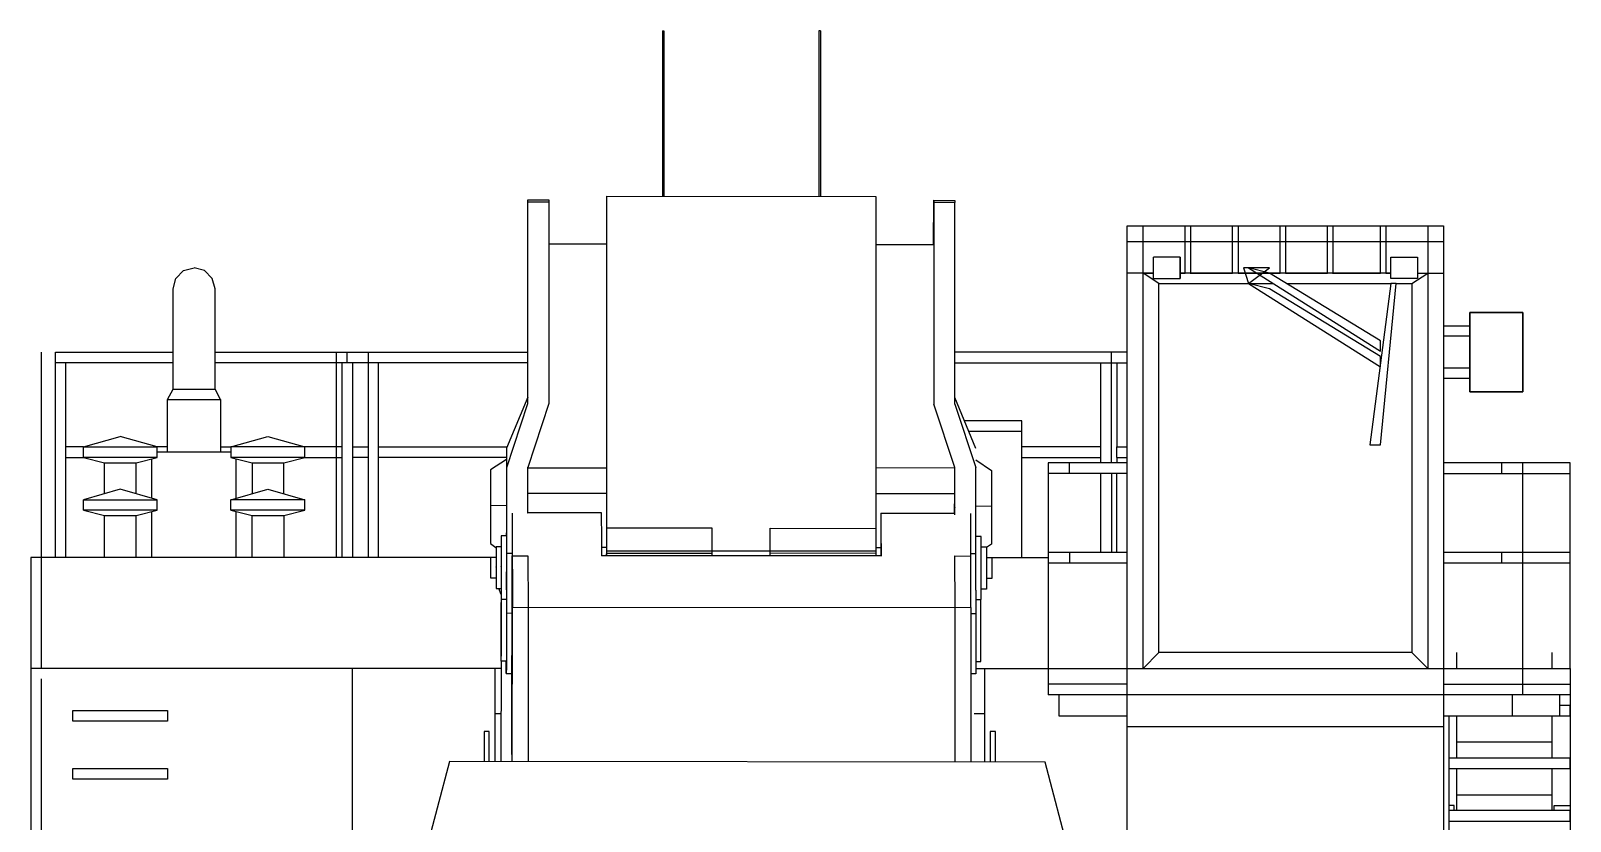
# Model space of a CAD drawing. Extents: x -121210 to 57230, y 84783 to 157800.
# Drawn here: x -50872 to -47952, y 152169 to 153669 of the extents above; entities that cross this region are included whole.
import ezdxf

# ---------------------------------------------------------------- set-up
doc = ezdxf.new("R2010")
doc.units = 0
doc.header["$MEASUREMENT"] = 0
doc.layers.get('0').update_dxf_attribs({"linetype": 'CONTINUOUS'})

# ---------------------------------------------------------------- blocks, each defined once
blk = doc.blocks.new('A$C10EC542C')
for p, q in [((1238.1, 3092.8), (1238.1, 2778.9)), ((1238.1, 3092.8), (1241.2, 3092.8)), ((1241.2, 3092.8), (1241.2, 2778.9)), ((1534.8, 3092.8), (1534.8, 2778.9)), ((1537.9, 3092.8), (1534.8, 3092.8)), ((1537.9, 3092.8), (1537.9, 2778.9)), ((1132.7, 2105.6), (1133.1, 2779.2)), ((1133.1, 2779.2), (1642.9, 2778.6)), ((1642.9, 2778.6), (1642.9, 2096.3)), ((982.8, 2385.5), (983.2, 2772)), ((983.2, 2767.7), (983.2, 2772)), ((983.2, 2772), (1023, 2772)), ((1023, 2767.7), (983.2, 2767.7)), ((1023, 2772), (1023, 2385.5)), ((1752.6, 2687.3), (1753, 2771.4)), ((1753, 2771.4), (1753, 2384.6)), ((1753, 2771.4), (1793.2, 2771.1)), ((1793.2, 2767.1), (1753, 2767.1)), ((1792.8, 2384.6), (1793.2, 2767.1)), ((1793.2, 2771.1), (1793.2, 2767.1)), ((2119.8, 2723), (2719.9, 2723)), ((2119.8, 2273.2), (2119.8, 2723)), ((2150.1, 1882.9), (2150.1, 2723)), ((2230, 2632.9), (2230, 2723)), ((2239.9, 2723), (2239.9, 2632.9)), ((2319.8, 2632.9), (2319.8, 2723)), ((2330.2, 2723), (2330.2, 2632.9)), ((2410.1, 2632.9), (2410.1, 2723)), ((2420.1, 2723), (2420.1, 2632.9)), ((2500, 2632.9), (2500, 2723)), ((2509.9, 2723), (2509.9, 2632.9)), ((2600.2, 2632.9), (2600.2, 2723)), ((2610.1, 2723), (2610.1, 2632.9)), ((2690, 2723), (2690, 2632.9)), ((2719.9, 2723), (2719.9, 2273.2)), ((1132.7, 2687.9), (1023, 2688.2)), ((1642.9, 2687.6), (1753, 2687.3)), ((1753, 2687.3), (1752.6, 2687.3)), ((2119.8, 2693.1), (2719.9, 2693.1)), ((2220, 2663.1), (2169.9, 2663.1)), ((2169.9, 2623.1), (2169.9, 2663.1)), ((2169.9, 2623.1), (2169.9, 2663.1)), ((2220, 2623.1), (2220, 2663.1)), ((2220, 2663.1), (2220, 2623.1)), ((2620.1, 2623.1), (2620.1, 2663.1)), ((2620.1, 2663.1), (2670.2, 2663.1)), ((2620.1, 2623.1), (2620.1, 2663.1)), ((2670.2, 2663.1), (2670.2, 2623.1)), ((2670.2, 2663.1), (2670.2, 2623.1)), ((315.4, 2623.1), (330, 2637.8)), ((330, 2637.8), (349.9, 2643)), ((369.8, 2637.8), (349.9, 2643)), ((384.5, 2623.1), (369.8, 2637.8)), ((2169.9, 2632.9), (2119.8, 2632.9)), ((2119.8, 1882.9), (2119.8, 2632.9)), ((2150.1, 2632.9), (2169.9, 2632.9)), ((2179.9, 2613), (2150.1, 2632.9)), ((2220, 2632.9), (2230, 2632.9)), ((2620.1, 2632.9), (2220, 2632.9)), ((2239.5, 2632.9), (2319.8, 2632.9)), ((2330.2, 2632.9), (2410.1, 2632.9)), ((2389.8, 2643), (2340.1, 2643)), ((2340.1, 2643), (2350.1, 2613.3)), ((2350.1, 2643), (2600.2, 2485.1)), ((2350.1, 2613.3), (2389.8, 2643)), ((2389.8, 2633.2), (2350.1, 2643)), ((2600.2, 2504.7), (2389.8, 2633.2)), ((2420.1, 2632.9), (2500, 2632.9)), ((2509.5, 2632.9), (2600.2, 2632.9)), ((2610.1, 2632.9), (2620.1, 2632.9)), ((2659.8, 2613), (2690, 2632.9)), ((2669.7, 2632.9), (2719.9, 2632.9)), ((2670.2, 2632.9), (2690, 2632.9)), ((2690, 2632.9), (2690, 1882.9)), ((2719.9, 2632.9), (2719.9, 1882.9)), ((310.2, 2602.9), (315.4, 2623.1)), ((310.2, 2413.1), (310.2, 2602.9)), ((390.1, 2602.9), (384.5, 2623.1)), ((390.1, 2413.1), (390.1, 2602.9)), ((2169.9, 2623.1), (2220, 2623.1)), ((2179.9, 2613), (2397.2, 2613)), ((2179.9, 1913.2), (2179.9, 2613)), ((2350.1, 2613.3), (2600.2, 2455.5)), ((2389.8, 2603.5), (2350.1, 2613.3)), ((2600.2, 2475.1), (2389.8, 2603.5)), ((2422.6, 2613), (2619.6, 2613)), ((2620.1, 2613.3), (2579.9, 2307.4)), ((2600.2, 2307.4), (2630, 2613.3)), ((2670.2, 2623.1), (2620.1, 2623.1)), ((2630, 2613.3), (2620.1, 2613.3)), ((2629.6, 2613), (2659.8, 2613)), ((2659.8, 2613), (2659.8, 1913.2)), ((2770, 2558), (2870.2, 2558)), ((2870.2, 2558), (2770, 2558)), ((2770, 2408), (2770, 2558)), ((2770, 2558), (2770, 2408)), ((2870.2, 2558), (2870.2, 2408)), ((2870.2, 2408), (2870.2, 2558)), ((1132.7, 2096.6), (1132.7, 2532.4)), ((2719.9, 2532.9), (2770, 2532.9)), ((2770, 2513.1), (2719.9, 2513.1)), ((60, 2483.1), (60, 1882.9)), ((87.3, 2483.1), (310.2, 2483.1)), ((87.3, 2093.2), (87.3, 2483.1)), ((389.7, 2483.1), (982.8, 2483.1)), ((619.9, 2093.2), (619.9, 2483.1)), ((639.8, 2483.1), (639.8, 2463)), ((680, 2483.1), (680, 2093.2)), ((2119.4, 2483.1), (1792.8, 2483.1)), ((2090, 2273.2), (2090, 2483.1)), ((2600.2, 2485.1), (2600.2, 2504.7)), ((309.7, 2463), (87.3, 2463)), ((105.8, 2463), (105.8, 2093.2)), ((982.8, 2463), (390.1, 2463)), ((629.9, 2463), (629.9, 2302.8)), ((650.2, 2463), (650.2, 2093.2)), ((699.8, 2093.2), (699.8, 2463)), ((1792.8, 2463), (2119.4, 2463)), ((2070.1, 2273.2), (2070.1, 2463)), ((2099.9, 2463), (2099.9, 2303.1)), ((2600.2, 2455.5), (2600.2, 2475.1)), ((2719.9, 2453.2), (2770, 2453.2)), ((2770, 2433), (2719.9, 2433)), ((299.8, 2393), (310.2, 2413.1)), ((310.2, 2413.1), (390.1, 2413.1)), ((400, 2393), (390.1, 2413.1)), ((982.8, 2397.9), (942.6, 2301.1)), ((1832.5, 2300.5), (1792.8, 2397)), ((2870.2, 2408), (2770, 2408)), ((2770, 2408), (2870.2, 2408)), ((299.8, 2393), (400, 2393)), ((299.8, 2293), (299.8, 2393)), ((400, 2393), (400, 2293)), ((943.1, 2264.5), (982.8, 2385.5)), ((1023, 2385.5), (982.8, 2264.5)), ((1792.8, 2264), (1753, 2384.6)), ((1792.8, 2384.6), (1833, 2264)), ((1919.8, 2352.9), (1810.9, 2352.9)), ((1919.8, 2093.2), (1919.8, 2352.9)), ((140, 2303.1), (210, 2323)), ((279.9, 2303.1), (210, 2323)), ((419.9, 2303.1), (489.9, 2323)), ((489.9, 2323), (559.9, 2303.1)), ((1819.1, 2333.1), (1919.8, 2333.1)), ((2579.9, 2307.4), (2600.2, 2307.4)), ((140, 2303.1), (105.8, 2303.1)), ((105.8, 2283), (140, 2283)), ((140, 2283), (140, 2303.1)), ((140, 2303.1), (279.9, 2303.1)), ((279.9, 2283), (140, 2283)), ((140, 2283), (180.1, 2273.2)), ((240.2, 2273.2), (279.9, 2283)), ((270, 2205.5), (270, 2280.4)), ((299.8, 2303.1), (279.5, 2303.1)), ((279.9, 2283), (279.9, 2303.1)), ((419.9, 2293), (279.9, 2293)), ((400, 2303.1), (419.9, 2303.1)), ((559.9, 2303.1), (419.9, 2303.1)), ((419.9, 2303.1), (419.9, 2283)), ((419.9, 2283), (460.1, 2273.2)), ((559.9, 2283), (419.9, 2283)), ((429.8, 2205.5), (429.8, 2280.4)), ((520.1, 2273.2), (559.9, 2283)), ((559.4, 2283), (630.7, 2283)), ((630.7, 2303.1), (559.9, 2303.1)), ((559.9, 2283), (559.9, 2303.1)), ((630.7, 2283), (629.9, 2282.7)), ((629.9, 2282.7), (629.9, 2093.2)), ((630.7, 2283), (630.7, 2303.1)), ((650.2, 2303.1), (680, 2303.1)), ((680, 2283), (650.2, 2283)), ((699.8, 2303.1), (943.1, 2303.1)), ((942.6, 2283), (699.8, 2283)), ((942.6, 2279.5), (912.4, 2259.6)), ((942.6, 2301.1), (942.6, 2147)), ((1832.5, 2278.6), (1862.3, 2258.8)), ((2070.1, 2303.1), (1919.8, 2303.1)), ((1919.8, 2283), (2070.1, 2283)), ((2099.9, 2303.1), (2099.5, 2303.1)), ((2099.5, 2303.1), (2119.4, 2303.1)), ((2099.5, 2303.1), (2099.5, 2283)), ((2099.5, 2283), (2119.8, 2283)), ((2099.9, 2282.7), (2099.9, 2273.2)), ((180.1, 2214.4), (180.1, 2273.2)), ((180.1, 2273.2), (240.2, 2273.2)), ((240.2, 2214.1), (240.2, 2273.2)), ((460.1, 2273.2), (520.1, 2273.2)), ((460.1, 2273.2), (460.1, 2214.4)), ((520.1, 2214.1), (520.1, 2273.2)), ((912.4, 2259.6), (912.4, 2119.7)), ((943.1, 2101.8), (943.1, 2264.5)), ((982.8, 2178.1), (982.8, 2264.8)), ((982.8, 2264.8), (982.8, 2263.7)), ((982.8, 2263.7), (1132.7, 2263.7)), ((1132.7, 2270.3), (1132.7, 2271.4)), ((1792.8, 2263.1), (1642.9, 2263.4)), ((1792.8, 2263.1), (1792.4, 2264.2)), ((1792.8, 2174.7), (1792.8, 2264)), ((1833, 2031.5), (1833, 2264)), ((1862.3, 2258.8), (1862.3, 2118.8)), ((2119.8, 2273.2), (1969.9, 2273.2)), ((1969.9, 2273.2), (1969.9, 1882.9)), ((2119.8, 2253), (1969.9, 2253)), ((2010.1, 2253), (2010.1, 2273.2)), ((2070.1, 2102.7), (2070.1, 2252.7)), ((2090, 2253), (2090, 2102.7)), ((2099.9, 2102.7), (2099.9, 2253)), ((2119.8, 2103), (2119.8, 2253)), ((2960, 2273.2), (2719.9, 2273.2)), ((2719.9, 2253), (2960, 2253)), ((2719.9, 2252.7), (2719.9, 2103)), ((2830, 2273.2), (2830, 2253)), ((2870.2, 1882.9), (2870.2, 2273.2)), ((2960, 1882.6), (2960, 2273.2)), ((210, 2223.1), (140, 2202.9)), ((279.9, 2202.9), (210, 2223.1)), ((419.9, 2202.9), (489.9, 2223.1)), ((489.9, 2223.1), (559.9, 2202.9)), ((943.1, 2237.7), (942.6, 2237.7)), ((140, 2183), (140, 2202.9)), ((140, 2202.9), (279.9, 2202.9)), ((279.9, 2183), (279.9, 2202.9)), ((559.9, 2202.9), (419.9, 2202.9)), ((419.9, 2183), (419.9, 2202.9)), ((559.9, 2183), (559.9, 2202.9)), ((942.6, 2192.2), (912.4, 2191.7)), ((942.6, 2206.4), (943.1, 2206.4)), ((1132.7, 2215), (982.8, 2215)), ((1132.7, 2193.1), (1132.7, 2193.7)), ((1792.8, 2214.4), (1642.9, 2214.4)), ((1792.4, 2177.6), (1792.8, 2214.4)), ((1792.8, 2205.5), (1792.4, 2205.5)), ((1832.5, 2191.4), (1862.3, 2191.1)), ((279.9, 2183), (140, 2183)), ((140, 2183), (180.1, 2172.9)), ((180.1, 2093.2), (180.1, 2172.9)), ((180.1, 2172.9), (240.2, 2172.9)), ((240.2, 2172.9), (279.9, 2183)), ((240.2, 2093.2), (240.2, 2172.9)), ((270, 2093.2), (270, 2180.4)), ((559.9, 2183), (419.9, 2183)), ((419.9, 2183), (460.1, 2172.9)), ((429.8, 2093.2), (429.8, 2180.4)), ((460.1, 2093.2), (460.1, 2172.9)), ((460.1, 2172.9), (520.1, 2172.9)), ((520.1, 2172.9), (559.9, 2183)), ((520.1, 2172.9), (520.1, 2093.2)), ((953, 2177.8), (953, 2144.4)), ((1122.8, 2178.4), (982.4, 2178.4)), ((982.4, 2178.4), (982.8, 2178.1)), ((1122.8, 2161.4), (1122.8, 2178.4)), ((1123.2, 2144.4), (1122.8, 2161.4)), ((1132.7, 2187.6), (1132.3, 2187.3)), ((1652.8, 2177.8), (1792.4, 2177.8)), ((1652.8, 2177.8), (1652.8, 2096.3)), ((1792.4, 2189.4), (1792.8, 2187.6)), ((1792.8, 2187.6), (1792.4, 2187.3)), ((1823, 2096.1), (1823, 2176.7)), ((942.6, 2134.4), (932.7, 2134.4)), ((932.7, 2134.4), (932.7, 1928.7)), ((942.6, 2147), (942.2, 2134.1)), ((942.2, 2143), (943.1, 2143)), ((942.2, 2134.1), (942.6, 2134.4)), ((942.6, 2134.4), (942.6, 1885.5)), ((953, 2144.4), (953.9, 1999.3)), ((1123.2, 2096.9), (1123.2, 2144.4)), ((1332.7, 2148.8), (1132.7, 2149)), ((1332.7, 2096.6), (1332.7, 2148.8)), ((1442.9, 2096.3), (1442.9, 2148.8)), ((1442.9, 2148.8), (1642.9, 2148.5)), ((1652.8, 2143.9), (1653.3, 2096.3)), ((1842.9, 2133.5), (1833, 2133.5)), ((1842.9, 2013.7), (1842.9, 2133.5)), ((912.4, 2119.7), (922.3, 2112.5)), ((922.7, 2114.5), (932.7, 2114.5)), ((922.7, 2114.5), (922.7, 2034.4)), ((1132.7, 2112.5), (1123.2, 2112.5)), ((1132.3, 2096.6), (1132.7, 2105.6)), ((1642.9, 2105.3), (1132.7, 2105.6)), ((1652.8, 2111.9), (1642.9, 2111.9)), ((1842.9, 2113.6), (1852.8, 2113.6)), ((1862.3, 2118.8), (1852.8, 2112.5)), ((1852.8, 2113.6), (1852.8, 2033.6)), ((2119.8, 2103), (1969.9, 2103)), ((2010.1, 2103), (2010.1, 2083.1)), ((2960, 2103), (2719.9, 2103)), ((2830, 2103), (2830, 2083.1)), ((40.2, 2093.2), (40.2, 1053.2)), ((912.8, 2093.2), (40.2, 2093.2)), ((912.8, 2054.3), (912.8, 2094.3)), ((912.8, 2094.3), (922.7, 2094.3)), ((922.7, 2075), (922.7, 2075.6)), ((932.7, 2075.6), (932.7, 2076.2)), ((942.6, 2032.1), (943.1, 2101.8)), ((943.1, 2101.8), (953, 2101.8)), ((952.6, 1719.6), (953.4, 2096.9)), ((953.4, 2096.9), (983.2, 2096.9)), ((983.2, 2096.9), (982.8, 2096.6)), ((982.8, 2096.6), (983.2, 2096.9)), ((983.2, 2096.9), (983.7, 1999.3)), ((1123.2, 2096.9), (1122.8, 2096.6)), ((1122.8, 2096.6), (1122.8, 2096.9)), ((1653.3, 2096.3), (1123.2, 2096.9)), ((1132.7, 2101.8), (1332.7, 2101.5)), ((1642.9, 2101.2), (1442.9, 2101.5)), ((1652.8, 2096.3), (1652.8, 2096.1)), ((1652.8, 2096.1), (1653.3, 2096.3)), ((1792.8, 2096.1), (1793.2, 2096.3)), ((1793.2, 2096.3), (1792.8, 2096.1)), ((1793.7, 1998.4), (1793.2, 2096.3)), ((1793.2, 2096.3), (1823, 2096.1)), ((1823, 2101.2), (1833, 2101.2)), ((1823.5, 1998.4), (1823, 2096.1)), ((1842.9, 2074.7), (1842.9, 2075.3)), ((1852.8, 2093.5), (1862.8, 2093.5)), ((1862.3, 2093.2), (1969.5, 2093.2)), ((1862.8, 2093.5), (1862.8, 2053.7)), ((1969.9, 2083.1), (2119.8, 2083.1)), ((2119.8, 1202.4), (2119.8, 2083.1)), ((2719.9, 2083.1), (2960, 2083.1)), ((2719.9, 2083.1), (2719.9, 1053.2)), ((922.7, 2054.3), (912.8, 2054.3)), ((1862.8, 2053.7), (1852.8, 2053.7)), ((922.7, 2034.4), (932.7, 2034.4)), ((932.7, 2023.5), (927.9, 2034.4)), ((1833, 2031.5), (1832.5, 1993.8)), ((1852.8, 2033.6), (1842.9, 2033.6)), ((932.3, 1985.5), (932.7, 2007.9)), ((932.7, 2014.5), (942.6, 2014.3)), ((953, 1987.2), (942.6, 1987.5)), ((952.6, 1987.2), (952.6, 1706.1)), ((953.4, 1706.1), (953.9, 1999.3)), ((953.9, 1999.3), (1823.5, 1998.4)), ((983.7, 1999.3), (983.2, 1999)), ((983.2, 1999), (983.7, 1999.3)), ((983.7, 1999.3), (983.7, 1706.1)), ((1793.7, 1705.2), (1793.7, 1998.4)), ((1823.5, 1998.4), (1823.5, 1705.2)), ((1832.5, 1986.6), (1823.5, 1986.6)), ((1832.5, 2013.7), (1842.9, 2013.7)), ((1832.5, 1993.8), (1832.5, 1872.6)), ((1842.5, 1896.2), (1842.5, 2013.7)), ((1842.5, 2013.7), (1842.9, 2013.7)), ((932.3, 1897), (932.3, 1985.5)), ((932.7, 1928.7), (932.3, 1906)), ((2179.9, 1913.2), (2150.1, 1882.9)), ((2659.8, 1913.2), (2179.9, 1913.2)), ((2690, 1882.9), (2659.8, 1913.2)), ((2744.9, 1882.6), (2744.9, 1913.2)), ((2925.1, 1913.2), (2925.1, 1882.6)), ((933.1, 1882.9), (40.2, 1882.9)), ((650.2, 1053.2), (650.2, 1882.9)), ((920.2, 1882.9), (920.2, 1706.1)), ((942.6, 1897), (932.3, 1897)), ((932.7, 1706.1), (933.1, 1897)), ((942.2, 1873.4), (942.2, 1897)), ((942.2, 1897), (942.6, 1897)), ((942.6, 1885.5), (942.2, 1873.4)), ((942.2, 1873.4), (952.1, 1873.1)), ((1832.5, 1872.6), (1823, 1872.6)), ((1832.5, 1896.2), (1842.5, 1896.2)), ((1832.5, 1882.9), (2960, 1882.9)), ((1849.8, 1705.2), (1849.8, 1882.9)), ((1969.9, 1882.9), (1969.9, 1833.1)), ((2870.2, 1833.1), (2870.2, 1882.9)), ((2960, 1882.9), (2960, 1053.2)), ((60, 1863.1), (60, 1163.2)), ((2119.8, 1853), (1969.9, 1853)), ((2719.9, 1853), (2960, 1853)), ((2960, 1833.1), (1969.9, 1833.1)), ((1990.2, 1833.1), (1990.2, 1793.1)), ((2849.9, 1832.8), (2849.9, 1793.1)), ((2960, 1812.9), (2939.7, 1812.9)), ((2940.2, 1793.1), (2940.2, 1832.8)), ((2960, 1833.1), (2960, 1812.7)), ((2960, 1793.1), (2960, 1812.9)), ((120.1, 1783), (120.1, 1803.2)), ((120.1, 1803.2), (299.8, 1803.2)), ((299.8, 1783), (120.1, 1783)), ((299.8, 1803.2), (299.8, 1783)), ((933.1, 1796.8), (920.2, 1796.8)), ((1849.8, 1796.8), (1829.5, 1796.8)), ((1990.2, 1793.1), (2119.8, 1793.1)), ((2719.9, 1793.1), (2940.2, 1793.1)), ((2729.8, 1792.8), (2729.8, 1233.2)), ((2744.9, 1713), (2744.9, 1793.1)), ((2925.1, 1793.1), (2925.1, 1713)), ((2940.2, 1793.1), (2960, 1793.1)), ((2960, 1793.1), (2960, 1712.7)), ((909.8, 1763.1), (899.9, 1763.1)), ((899.9, 1763.1), (899.9, 1706.1)), ((909.8, 1706.1), (909.8, 1763.1)), ((1870.1, 1763.1), (1860.2, 1763.1)), ((1860.2, 1763.1), (1860.2, 1705.2)), ((1870.1, 1705.2), (1870.1, 1763.1)), ((2119.8, 1772.9), (2719.9, 1772.9)), ((2925.1, 1743), (2744.9, 1743)), ((834.2, 1706.4), (714.1, 1248.2)), ((1964.3, 1705.2), (834.2, 1706.4)), ((952.6, 1719.6), (953.4, 1719.4)), ((2084, 1247), (1964.3, 1705.2)), ((2960, 1713), (2729.8, 1713)), ((2729.8, 1713), (2729.8, 1693.1)), ((2960, 1693.1), (2960, 1713)), ((120.1, 1673), (120.1, 1693.1)), ((120.1, 1693.1), (299.8, 1693.1)), ((299.8, 1673), (120.1, 1673)), ((299.8, 1693.1), (299.8, 1673)), ((2729.8, 1693.1), (2960, 1693.1)), ((2744.9, 1612.8), (2744.9, 1693.1)), ((2925.1, 1693.1), (2925.1, 1612.8)), ((2960, 1693.1), (2960, 1612.8)), ((2744.9, 1643), (2925.1, 1643)), ((2740.2, 1623.2), (2729.8, 1623.2)), ((2960, 1613.1), (2729.8, 1613.1)), ((2729.8, 1613.1), (2729.8, 1593.2)), ((2740.2, 1612.8), (2740.2, 1623.2)), ((2929.8, 1612.8), (2929.8, 1623.2)), ((2929.8, 1623.2), (2960, 1623.2)), ((2960, 1593.2), (2960, 1613.1)), ((2729.8, 1593.2), (2960, 1593.2)), ((2960, 1593.2), (2960, 1512.9))]:
    blk.add_line(p, q)

msp = doc.modelspace()

# ---------------------------------------------------------------- block references
msp.add_blockref('A$C10EC542C', (-50912.5, 150576.2))

doc.saveas('drawing.dxf')
